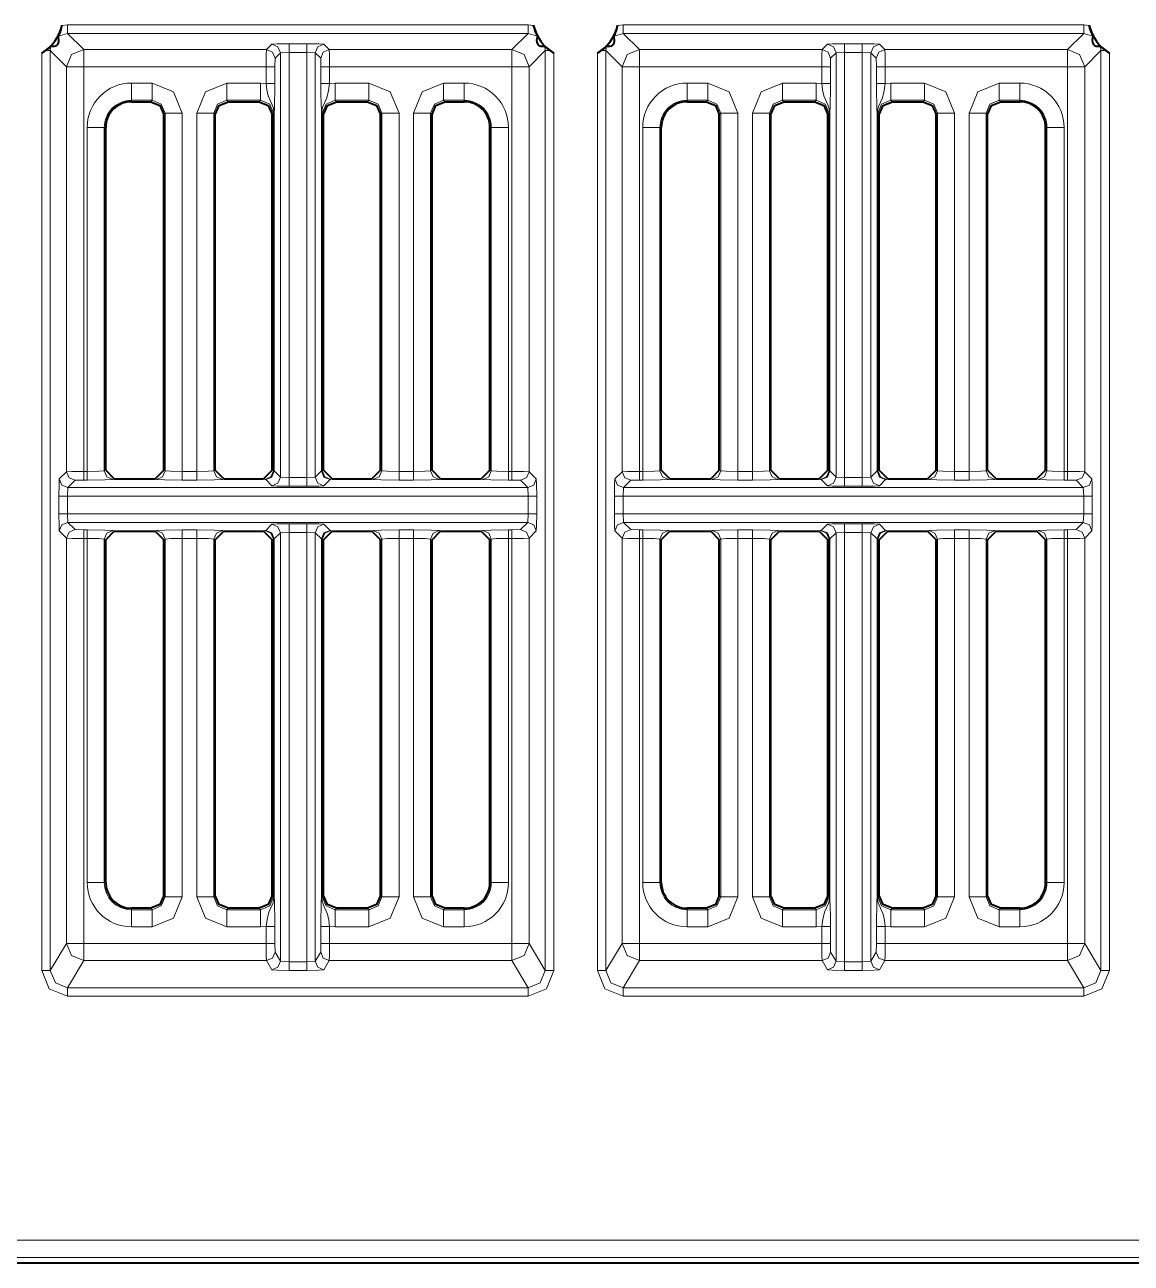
# Model space of a CAD drawing. Header units: millimetres. Extents: x 0 to 2941, y -405 to 1422.
# Drawn here: x 450.8 to 515.1, y 125.7 to 197.7 of the extents above; entities that cross this region are included whole.
import ezdxf

# ---------------------------------------------------------------- set-up
doc = ezdxf.new("R2010")
doc.units = ezdxf.units.MM
doc.layers.add('FINE', color=9, linetype='Continuous')
doc.layers.add('OUTLINE', color=7, linetype='Continuous')

msp = doc.modelspace()

# ---------------------------------------------------------------- linework, layer by layer
at = {"layer": 'FINE', "lineweight": 9}
for p, q in [((480.377, 197.642), (480.054, 197.678)), ((485.579, 197.678), (485.256, 197.642)), ((512.354, 197.678), (485.579, 197.678)), ((512.677, 197.642), (512.354, 197.678)), ((452.74, 197.02), (453.279, 197.178)), ((453.279, 197.178), (480.054, 197.178)), ((454.223, 196.234), (453.279, 197.178)), ((465.157, 196.549), (464.842, 196.234)), ((467.182, 196.575), (466.157, 196.575)), ((468.497, 196.234), (468.182, 196.549)), ((480.054, 197.178), (479.11, 196.234)), ((480.054, 197.178), (480.593, 197.02)), ((485.04, 197.02), (485.579, 197.178)), ((497.457, 196.549), (497.142, 196.234)), ((499.483, 196.575), (498.457, 196.575)), ((512.354, 197.178), (512.893, 197.02)), ((452.28, 196.178), (452.313, 196.433)), ((452.28, 196.178), (453.223, 195.234)), ((464.842, 196.234), (454.223, 196.234)), ((465.342, 195.734), (465.657, 196.049)), ((465.657, 196.049), (466.157, 196.075)), ((465.657, 196.049), (465.657, 171.385)), ((466.157, 196.075), (467.182, 196.075)), ((466.157, 171.36), (466.157, 196.075)), ((467.182, 196.075), (467.182, 171.36)), ((467.182, 196.075), (467.682, 196.049)), ((467.682, 196.049), (467.998, 195.734)), ((467.682, 171.385), (467.682, 196.049)), ((479.11, 196.234), (468.497, 196.234)), ((480.11, 195.234), (481.054, 196.178)), ((481.054, 196.178), (481.054, 142.712)), ((481.553, 142.712), (481.553, 196.033)), ((484.579, 196.178), (484.613, 196.433)), ((484.579, 196.178), (485.523, 195.234)), ((484.579, 142.712), (484.579, 196.178)), ((497.642, 195.734), (497.957, 196.049)), ((497.957, 196.049), (498.457, 196.075)), ((497.957, 196.049), (497.957, 171.385)), ((499.483, 196.075), (499.483, 171.36)), ((499.483, 196.075), (499.982, 196.049)), ((511.41, 196.234), (500.797, 196.234)), ((512.41, 195.234), (513.354, 196.178)), ((513.321, 196.433), (513.354, 196.178)), ((513.853, 142.712), (513.853, 196.033)), ((464.829, 195.234), (464.829, 194.258)), ((465.329, 195.234), (465.342, 195.734)), ((465.329, 194.258), (465.329, 195.234)), ((467.998, 195.734), (468.01, 195.234)), ((468.01, 195.234), (468.01, 194.258)), ((479.11, 195.234), (479.11, 171.714)), ((480.11, 171.701), (480.11, 195.234)), ((485.523, 195.234), (485.523, 171.701)), ((486.523, 171.714), (486.523, 195.234)), ((486.523, 195.234), (497.129, 195.234)), ((497.129, 195.234), (497.129, 194.258)), ((497.629, 195.234), (497.642, 195.734)), ((497.629, 194.258), (497.629, 195.234)), ((500.298, 195.734), (500.31, 195.234)), ((500.31, 195.234), (500.31, 194.258)), ((500.81, 194.258), (500.81, 195.234)), ((512.41, 171.701), (512.41, 195.234)), ((464.502, 194.289), (462.537, 194.289)), ((464.829, 194.258), (464.502, 194.289)), ((468.837, 194.289), (468.51, 194.258)), ((470.802, 194.289), (468.837, 194.289)), ((476.335, 194.289), (475.137, 194.289)), ((496.802, 194.289), (494.837, 194.289)), ((497.129, 194.258), (496.802, 194.289)), ((462.619, 193.208), (462.537, 193.29)), ((462.537, 193.29), (464.502, 193.29)), ((464.502, 193.29), (464.421, 193.208)), ((468.919, 193.208), (468.837, 193.29)), ((475.219, 193.208), (475.137, 193.29)), ((475.137, 193.29), (476.335, 193.29)), ((476.335, 193.29), (476.335, 193.208)), ((494.919, 193.208), (494.837, 193.29)), ((501.219, 193.208), (501.137, 193.29)), ((501.137, 193.29), (503.102, 193.29)), ((503.102, 193.29), (503.021, 193.208)), ((507.519, 193.208), (507.437, 193.29)), ((507.437, 193.29), (508.635, 193.29)), ((508.635, 193.29), (508.635, 193.208)), ((458.87, 192.46), (458.951, 192.541)), ((460.79, 192.541), (460.79, 171.714)), ((465.17, 192.46), (465.251, 192.541)), ((465.251, 192.541), (465.251, 171.751)), ((465.283, 192.541), (465.283, 171.743)), ((468.04, 192.541), (468.04, 171.743)), ((468.088, 192.541), (468.17, 192.46)), ((471.47, 192.46), (471.551, 192.541)), ((471.551, 192.541), (471.551, 171.751)), ((472.55, 171.714), (472.55, 192.541)), ((473.39, 192.541), (473.39, 171.714)), ((491.17, 192.46), (491.251, 192.541)), ((491.251, 192.541), (491.251, 171.751)), ((492.25, 171.714), (492.25, 192.541)), ((493.09, 192.541), (493.09, 171.714)), ((497.47, 192.46), (497.551, 192.541)), ((497.551, 192.541), (497.551, 171.751)), ((497.583, 192.541), (497.583, 171.743)), ((497.6, 171.743), (497.6, 192.541)), ((500.34, 192.541), (500.34, 171.743)), ((500.388, 192.541), (500.47, 192.46)), ((503.77, 192.46), (503.851, 192.541)), ((503.851, 192.541), (503.851, 171.751)), ((504.85, 171.714), (504.85, 192.541)), ((505.69, 192.541), (505.69, 171.714)), ((506.688, 192.541), (506.77, 192.46)), ((506.688, 171.751), (506.688, 192.541)), ((455.417, 191.708), (455.498, 191.708)), ((477.835, 191.708), (477.916, 191.708)), ((477.916, 191.708), (477.916, 171.751)), ((486.719, 191.708), (486.719, 171.714)), ((510.135, 191.708), (510.216, 191.708)), ((510.216, 191.708), (510.216, 171.751)), ((461.87, 171.791), (461.788, 171.751)), ((465.251, 171.751), (465.17, 171.791)), ((465.283, 171.743), (465.251, 171.751)), ((466.157, 171.36), (465.657, 171.385)), ((468.04, 171.743), (467.682, 171.385)), ((468.088, 171.751), (468.056, 171.743)), ((471.551, 171.751), (471.47, 171.791)), ((473.39, 171.714), (472.55, 171.714)), ((474.47, 171.791), (474.388, 171.751)), ((477.916, 171.751), (477.835, 171.791)), ((479.11, 171.714), (478.915, 171.714)), ((480.53, 171.281), (480.11, 171.701)), ((485.523, 171.701), (485.103, 171.281)), ((486.719, 171.714), (486.523, 171.714)), ((487.799, 171.791), (487.717, 171.751)), ((491.251, 171.751), (491.17, 171.791)), ((493.09, 171.714), (492.25, 171.714)), ((494.17, 171.791), (494.088, 171.751)), ((497.551, 171.751), (497.47, 171.791)), ((497.583, 171.743), (497.551, 171.751)), ((497.957, 171.385), (497.6, 171.743)), ((498.457, 171.36), (497.957, 171.385)), ((500.34, 171.743), (499.982, 171.385)), ((500.388, 171.751), (500.356, 171.743)), ((503.851, 171.751), (503.77, 171.791)), ((505.69, 171.714), (504.85, 171.714)), ((506.77, 171.791), (506.688, 171.751)), ((510.216, 171.751), (510.135, 171.791)), ((512.83, 171.281), (512.41, 171.701)), ((453.278, 170.281), (453.303, 170.781)), ((453.303, 170.781), (453.723, 171.201)), ((480.03, 170.781), (453.303, 170.781)), ((453.723, 171.201), (454.223, 171.214)), ((454.223, 171.214), (454.419, 171.214)), ((455.916, 171.251), (455.999, 171.292)), ((458.37, 171.292), (458.452, 171.251)), ((459.95, 171.214), (460.79, 171.214)), ((462.288, 171.251), (462.37, 171.292)), ((466.157, 170.86), (467.182, 170.86)), ((468.182, 170.886), (468.539, 171.243)), ((468.539, 171.243), (468.588, 171.251)), ((468.588, 171.251), (468.67, 171.292)), ((470.97, 171.292), (471.052, 171.251)), ((472.55, 171.214), (473.39, 171.214)), ((474.888, 171.251), (474.97, 171.292)), ((478.915, 171.214), (479.11, 171.214)), ((479.11, 171.214), (479.61, 171.201)), ((479.61, 171.201), (480.03, 170.781)), ((480.03, 170.781), (480.055, 170.281)), ((485.578, 170.281), (485.603, 170.781)), ((485.603, 170.781), (486.023, 171.201)), ((512.33, 170.781), (485.603, 170.781)), ((486.023, 171.201), (486.523, 171.214)), ((486.523, 171.214), (486.719, 171.214)), ((488.216, 171.251), (488.298, 171.292)), ((490.67, 171.292), (490.752, 171.251)), ((494.588, 171.251), (494.67, 171.292)), ((496.97, 171.292), (497.052, 171.251)), ((497.052, 171.251), (497.1, 171.243)), ((497.1, 171.243), (497.457, 170.886)), ((498.457, 170.86), (499.483, 170.86)), ((500.482, 170.886), (500.839, 171.243)), ((500.839, 171.243), (500.888, 171.251)), ((500.888, 171.251), (500.97, 171.292)), ((503.27, 171.292), (503.352, 171.251)), ((504.85, 171.214), (505.69, 171.214)), ((507.187, 171.251), (507.27, 171.292)), ((509.635, 171.292), (509.717, 171.251)), ((511.215, 171.214), (511.41, 171.214)), ((511.41, 171.214), (511.91, 171.201)), ((511.91, 171.201), (512.33, 170.781)), ((512.33, 170.781), (512.356, 170.281)), ((452.778, 170.281), (452.778, 169.255)), ((480.055, 170.281), (480.055, 169.255)), ((480.555, 169.255), (480.555, 170.281)), ((485.078, 170.281), (485.078, 169.255)), ((512.356, 170.281), (512.356, 169.255)), ((512.855, 169.255), (512.855, 170.281)), ((480.055, 169.255), (453.278, 169.255)), ((453.303, 168.755), (453.278, 169.255)), ((480.055, 169.255), (480.03, 168.755)), ((485.603, 168.755), (485.578, 169.255)), ((512.356, 169.255), (512.33, 168.755)), ((453.303, 168.755), (480.03, 168.755)), ((453.723, 168.335), (453.303, 168.755)), ((468.539, 168.293), (468.182, 168.651)), ((485.603, 168.755), (512.33, 168.755)), ((486.023, 168.335), (485.603, 168.755)), ((497.457, 168.651), (497.1, 168.293)), ((500.839, 168.293), (500.482, 168.651)), ((512.33, 168.755), (511.91, 168.335)), ((452.803, 168.256), (453.223, 167.835)), ((453.223, 167.835), (453.223, 144.285)), ((454.223, 144.285), (454.223, 167.823)), ((454.223, 167.823), (454.419, 167.823)), ((454.419, 167.823), (454.419, 147.828)), ((455.417, 147.828), (455.417, 167.785)), ((455.417, 167.785), (455.498, 167.745)), ((458.452, 168.285), (458.37, 168.244)), ((458.87, 167.745), (458.951, 167.785)), ((460.79, 168.323), (459.95, 168.323)), ((460.79, 167.823), (460.79, 146.995)), ((461.788, 146.995), (461.788, 167.785)), ((461.788, 167.785), (461.87, 167.745)), ((464.752, 168.285), (464.67, 168.244)), ((465.17, 167.745), (465.251, 167.785)), ((465.251, 167.785), (465.283, 167.794)), ((465.251, 167.785), (465.251, 146.995)), ((465.283, 167.794), (465.283, 146.995)), ((465.3, 146.995), (465.3, 167.794)), ((465.657, 168.151), (466.157, 168.176)), ((466.157, 143.217), (466.157, 168.176)), ((466.157, 168.176), (467.182, 168.176)), ((467.182, 168.176), (467.182, 143.217)), ((467.182, 168.176), (467.682, 168.151)), ((467.682, 168.151), (468.04, 167.794)), ((468.04, 167.794), (468.04, 146.995)), ((468.056, 146.995), (468.056, 167.794)), ((468.056, 167.794), (468.088, 167.785)), ((468.088, 146.995), (468.088, 167.785)), ((468.088, 167.785), (468.17, 167.745)), ((468.588, 168.285), (468.539, 168.293)), ((468.67, 168.244), (468.588, 168.285)), ((471.052, 168.285), (470.97, 168.244)), ((471.47, 167.745), (471.551, 167.785)), ((473.39, 168.323), (472.55, 168.323)), ((472.55, 146.995), (472.55, 167.823)), ((474.388, 146.995), (474.388, 167.785)), ((474.388, 167.785), (474.47, 167.745)), ((474.97, 168.244), (474.888, 168.285)), ((477.417, 168.285), (477.335, 168.244)), ((479.11, 168.323), (478.915, 168.323)), ((478.915, 147.828), (478.915, 167.823)), ((480.11, 167.835), (480.53, 168.256)), ((480.11, 144.285), (480.11, 167.835)), ((485.103, 168.256), (485.523, 167.835)), ((485.523, 167.835), (485.523, 144.285)), ((486.523, 168.323), (486.023, 168.335)), ((486.719, 168.323), (486.523, 168.323)), ((486.523, 144.285), (486.523, 167.823)), ((486.523, 167.823), (486.719, 167.823)), ((486.719, 167.823), (486.719, 147.828)), ((490.752, 168.285), (490.67, 168.244)), ((491.17, 167.745), (491.251, 167.785)), ((491.251, 167.785), (491.251, 146.995)), ((493.09, 168.323), (492.25, 168.323)), ((492.25, 167.823), (493.09, 167.823)), ((492.25, 146.995), (492.25, 167.823)), ((493.09, 167.823), (493.09, 146.995)), ((494.088, 146.995), (494.088, 167.785)), ((494.088, 167.785), (494.17, 167.745)), ((494.67, 168.244), (494.588, 168.285)), ((497.052, 168.285), (496.97, 168.244)), ((497.1, 168.293), (497.052, 168.285)), ((497.47, 167.745), (497.551, 167.785)), ((497.551, 167.785), (497.583, 167.794)), ((497.551, 167.785), (497.551, 146.995)), ((497.583, 167.794), (497.583, 146.995)), ((497.6, 167.794), (497.957, 168.151)), ((497.6, 146.995), (497.6, 167.794)), ((497.957, 168.151), (498.457, 168.176)), ((497.957, 168.151), (497.957, 143.259)), ((498.457, 143.217), (498.457, 168.176)), ((498.457, 168.176), (499.483, 168.176)), ((499.483, 168.176), (499.483, 143.217)), ((499.483, 168.176), (499.982, 168.151)), ((499.982, 143.259), (499.982, 168.151)), ((499.982, 168.151), (500.34, 167.794)), ((500.34, 167.794), (500.34, 146.995)), ((500.356, 146.995), (500.356, 167.794)), ((500.356, 167.794), (500.388, 167.785)), ((500.388, 167.785), (500.47, 167.745)), ((500.388, 146.995), (500.388, 167.785)), ((500.888, 168.285), (500.839, 168.293)), ((500.97, 168.244), (500.888, 168.285)), ((503.352, 168.285), (503.27, 168.244)), ((504.85, 146.995), (504.85, 167.823)), ((504.85, 167.823), (505.69, 167.823)), ((505.69, 167.823), (505.69, 146.995)), ((507.27, 168.244), (507.187, 168.285)), ((509.717, 168.285), (509.635, 168.244)), ((510.135, 167.745), (510.216, 167.785)), ((510.216, 167.785), (510.216, 147.828)), ((511.41, 168.323), (511.215, 168.323)), ((511.215, 147.828), (511.215, 167.823)), ((511.91, 168.335), (511.41, 168.323)), ((512.41, 167.835), (512.83, 168.256)), ((455.498, 147.828), (455.417, 147.828)), ((477.916, 147.828), (477.835, 147.828)), ((510.216, 147.828), (510.135, 147.828)), ((461.87, 147.077), (461.788, 146.995)), ((465.251, 146.995), (465.17, 147.077)), ((468.17, 147.077), (468.088, 146.995)), ((474.47, 147.077), (474.388, 146.995)), ((491.251, 146.995), (491.17, 147.077)), ((494.17, 147.077), (494.088, 146.995)), ((497.551, 146.995), (497.47, 147.077)), ((500.47, 147.077), (500.388, 146.995)), ((503.851, 146.995), (503.77, 147.077)), ((456.998, 146.246), (456.998, 146.328)), ((464.421, 146.328), (464.502, 146.246)), ((468.837, 146.246), (468.919, 146.328)), ((470.802, 146.246), (468.837, 146.246)), ((470.721, 146.328), (470.802, 146.246)), ((476.335, 146.328), (476.335, 146.246)), ((494.837, 146.246), (494.919, 146.328)), ((496.802, 146.246), (494.837, 146.246)), ((496.721, 146.328), (496.802, 146.246)), ((501.137, 146.246), (501.219, 146.328)), ((503.102, 146.246), (501.137, 146.246)), ((503.021, 146.328), (503.102, 146.246)), ((507.437, 146.246), (507.519, 146.328)), ((508.635, 146.246), (507.437, 146.246)), ((508.635, 146.328), (508.635, 146.246)), ((456.998, 145.248), (458.202, 145.248)), ((462.537, 145.248), (464.502, 145.248)), ((464.502, 145.248), (464.829, 145.278)), ((465.329, 144.285), (465.329, 145.278)), ((468.837, 145.248), (470.802, 145.248)), ((489.299, 145.248), (490.502, 145.248)), ((494.837, 145.248), (496.802, 145.248)), ((496.802, 145.248), (497.129, 145.278)), ((497.129, 145.278), (497.129, 144.285)), ((497.629, 144.285), (497.629, 145.278)), ((500.31, 145.278), (500.31, 144.285)), ((500.81, 144.285), (500.81, 145.278)), ((500.81, 145.278), (501.137, 145.248)), ((507.437, 145.248), (508.635, 145.248)), ((465.341, 143.786), (465.329, 144.285)), ((479.11, 144.285), (468.51, 144.285)), ((481.054, 142.712), (480.11, 144.285)), ((485.523, 144.285), (484.579, 142.712)), ((497.129, 144.285), (486.523, 144.285)), ((497.641, 143.786), (497.629, 144.285)), ((500.31, 144.285), (500.298, 143.786)), ((511.41, 144.285), (500.81, 144.285)), ((453.279, 141.711), (454.223, 143.286)), ((454.223, 143.286), (464.842, 143.286)), ((464.842, 143.286), (465.157, 142.76)), ((465.657, 143.259), (465.341, 143.786)), ((466.157, 143.217), (465.657, 143.259)), ((467.682, 143.259), (467.182, 143.217)), ((497.141, 143.286), (497.457, 142.76)), ((497.957, 143.259), (497.641, 143.786)), ((498.457, 143.217), (497.957, 143.259)), ((499.982, 143.259), (499.483, 143.217)), ((500.298, 143.786), (499.982, 143.259)), ((500.482, 142.76), (500.798, 143.286)), ((467.182, 143.217), (466.157, 143.217)), ((466.157, 142.717), (467.182, 142.717)), ((499.483, 143.217), (498.457, 143.217)), ((498.457, 142.717), (499.483, 142.717)), ((681.54, 127.031), (131.567, 127.031))]:
    msp.add_line(p, q, dxfattribs=at)
for points in [[(480.054, 197.678), (453.279, 197.678), (452.956, 197.642)], [(453.279, 197.178), (453.279, 197.329), (453.279, 197.678)], [(480.054, 197.178), (480.054, 197.329), (480.054, 197.678)], [(485.579, 197.178), (485.579, 197.329), (485.579, 197.678)], [(512.354, 197.178), (512.354, 197.329), (512.354, 197.678)], [(466.157, 196.575), (465.459, 196.567), (465.157, 196.549)], [(465.657, 196.049), (465.51, 196.403), (465.157, 196.549)], [(466.157, 196.075), (466.157, 196.424), (466.157, 196.575)], [(467.182, 196.075), (467.182, 196.424), (467.182, 196.575)], [(468.182, 196.549), (467.88, 196.567), (467.182, 196.575)], [(467.682, 196.049), (467.829, 196.403), (468.182, 196.549)], [(485.579, 197.178), (512.354, 197.178), (511.41, 196.234)], [(497.142, 196.234), (486.523, 196.234), (485.579, 197.178)], [(498.457, 196.575), (497.759, 196.567), (497.457, 196.549)], [(497.957, 196.049), (497.81, 196.403), (497.457, 196.549)], [(498.457, 196.075), (498.457, 196.424), (498.457, 196.575)], [(499.483, 196.075), (499.483, 196.424), (499.483, 196.575)], [(500.797, 196.234), (500.482, 196.549), (500.18, 196.567), (499.483, 196.575)], [(499.982, 196.049), (500.129, 196.403), (500.482, 196.549)], [(451.78, 196.033), (451.78, 142.712), (452.219, 141.651), (453.279, 141.212)], [(452.002, 196.178), (452.201, 196.178), (452.28, 196.178)], [(453.223, 144.285), (452.28, 142.712), (452.28, 196.178)], [(454.223, 196.234), (453.516, 195.941), (453.223, 195.234)], [(454.223, 195.234), (454.223, 195.932), (454.223, 196.234)], [(464.842, 196.234), (464.833, 195.932), (464.829, 195.234)], [(465.342, 195.734), (465.195, 196.087), (464.842, 196.234)], [(467.998, 195.734), (468.144, 196.087), (468.497, 196.234)], [(468.51, 195.234), (468.507, 195.932), (468.497, 196.234)], [(480.11, 195.234), (479.817, 195.941), (479.11, 196.234)], [(479.11, 195.234), (479.11, 195.932), (479.11, 196.234)], [(481.021, 196.433), (481.054, 196.178), (481.132, 196.178), (481.331, 196.178)], [(484.08, 196.033), (484.08, 142.712), (484.519, 141.651), (485.579, 141.212)], [(484.579, 196.178), (484.501, 196.178), (484.302, 196.178)], [(486.523, 196.234), (485.816, 195.941), (485.523, 195.234)], [(486.523, 195.234), (486.523, 195.932), (486.523, 196.234)], [(497.142, 196.234), (497.133, 195.932), (497.129, 195.234)], [(497.642, 195.734), (497.495, 196.087), (497.142, 196.234)], [(498.457, 171.36), (498.457, 196.075), (499.483, 196.075)], [(499.982, 171.385), (499.982, 196.049), (500.298, 195.734)], [(500.298, 195.734), (500.444, 196.087), (500.797, 196.234)], [(500.81, 195.234), (500.806, 195.932), (500.797, 196.234)], [(512.41, 195.234), (512.117, 195.941), (511.41, 196.234)], [(511.41, 195.234), (511.41, 195.932), (511.41, 196.234)], [(513.354, 196.178), (513.354, 142.712), (512.41, 144.285), (512.41, 167.835)], [(513.631, 196.178), (513.432, 196.178), (513.354, 196.178)], [(453.223, 195.234), (453.223, 171.701), (452.803, 171.281)], [(453.223, 195.234), (453.525, 195.234), (454.223, 195.234)], [(454.223, 171.714), (454.223, 195.234), (464.829, 195.234)], [(465.329, 195.234), (465.178, 195.234), (464.829, 195.234)], [(468.01, 195.234), (468.161, 195.234), (468.51, 195.234)], [(468.51, 194.258), (468.51, 195.234), (479.11, 195.234)], [(479.11, 195.234), (479.808, 195.234), (480.11, 195.234)], [(486.523, 195.234), (485.825, 195.234), (485.523, 195.234)], [(497.629, 195.234), (497.478, 195.234), (497.129, 195.234)], [(500.31, 195.234), (500.461, 195.234), (500.81, 195.234)], [(500.81, 195.234), (511.41, 195.234), (511.41, 171.714)], [(512.41, 195.234), (512.108, 195.234), (511.41, 195.234)], [(456.998, 193.29), (456.998, 193.6), (456.998, 194.289)], [(458.202, 193.29), (458.202, 193.6), (458.202, 194.289)], [(459.95, 192.541), (459.438, 193.777), (458.202, 194.289)], [(462.537, 194.289), (461.301, 193.777), (460.79, 192.541)], [(462.537, 194.289), (462.537, 193.6), (462.537, 193.29)], [(464.502, 194.289), (464.502, 193.6), (464.502, 193.29)], [(465.329, 194.258), (465.178, 194.258), (464.829, 194.258)], [(464.829, 194.258), (464.872, 193.894), (464.95, 193.551), (465.175, 193.033), (465.226, 192.896), (465.255, 192.789), (465.278, 192.644), (465.283, 192.574), (465.283, 192.541)], [(465.3, 192.541), (465.3, 192.554), (465.3, 192.581), (465.301, 192.64), (465.303, 192.689), (465.305, 192.763), (465.32, 193.257), (465.326, 193.728), (465.329, 194.258)], [(468.01, 194.258), (468.161, 194.258), (468.51, 194.258)], [(468.01, 194.258), (468.013, 193.666), (468.023, 193.118), (468.036, 192.71), (468.039, 192.602), (468.039, 192.568), (468.04, 192.541)], [(468.056, 171.743), (468.056, 192.541), (468.058, 192.611), (468.067, 192.698), (468.127, 192.937), (468.349, 193.437), (468.46, 193.851), (468.51, 194.258)], [(468.837, 194.289), (468.837, 193.6), (468.837, 193.29)], [(470.802, 194.289), (470.802, 193.6), (470.802, 193.29)], [(472.55, 192.541), (472.038, 193.777), (470.802, 194.289)], [(475.137, 194.289), (473.901, 193.777), (473.39, 192.541)], [(475.137, 193.29), (475.137, 193.6), (475.137, 194.289)], [(476.335, 194.289), (476.335, 193.6), (476.335, 193.29)], [(489.299, 193.29), (489.299, 193.6), (489.299, 194.289)], [(490.502, 193.29), (490.502, 193.6), (490.502, 194.289)], [(492.25, 192.541), (491.738, 193.777), (490.502, 194.289)], [(494.837, 194.289), (493.601, 193.777), (493.09, 192.541)], [(494.837, 194.289), (494.837, 193.6), (494.837, 193.29)], [(496.802, 194.289), (496.802, 193.6), (496.802, 193.29)], [(497.629, 194.258), (497.478, 194.258), (497.129, 194.258)], [(497.129, 194.258), (497.172, 193.894), (497.25, 193.551), (497.475, 193.033), (497.526, 192.896), (497.555, 192.789), (497.578, 192.644), (497.583, 192.574), (497.583, 192.541)], [(497.6, 192.541), (497.6, 192.554), (497.6, 192.581), (497.601, 192.64), (497.603, 192.689), (497.605, 192.763), (497.62, 193.257), (497.627, 193.728), (497.629, 194.258)], [(500.31, 194.258), (500.461, 194.258), (500.81, 194.258)], [(500.31, 194.258), (500.313, 193.666), (500.323, 193.118), (500.336, 192.71), (500.339, 192.602), (500.339, 192.568), (500.34, 192.541)], [(500.356, 171.743), (500.356, 192.541), (500.358, 192.611), (500.367, 192.698), (500.427, 192.937), (500.649, 193.437), (500.76, 193.851), (500.81, 194.258)], [(503.102, 194.289), (501.137, 194.289), (500.81, 194.258)], [(501.137, 194.289), (501.137, 193.6), (501.137, 193.29)], [(503.102, 194.289), (503.102, 193.6), (503.102, 193.29)], [(504.85, 192.541), (504.338, 193.777), (503.102, 194.289)], [(508.635, 194.289), (507.437, 194.289), (506.201, 193.777), (505.69, 192.541)], [(507.437, 194.289), (507.437, 193.6), (507.437, 193.29)], [(508.635, 193.29), (508.635, 193.6), (508.635, 194.289)], [(456.998, 193.208), (456.998, 193.29), (458.202, 193.29), (458.121, 193.208)], [(458.202, 193.29), (458.733, 193.072), (458.951, 192.541)], [(461.788, 192.541), (462.006, 193.072), (462.537, 193.29)], [(464.502, 193.29), (465.033, 193.072), (465.251, 192.541)], [(468.088, 192.541), (468.306, 193.072), (468.837, 193.29)], [(468.837, 193.29), (470.802, 193.29), (470.721, 193.208)], [(470.802, 193.29), (471.333, 193.072), (471.551, 192.541)], [(474.388, 192.541), (474.606, 193.072), (475.137, 193.29)], [(489.299, 193.208), (489.299, 193.29), (490.502, 193.29), (490.421, 193.208)], [(490.502, 193.29), (491.033, 193.072), (491.251, 192.541)], [(494.088, 192.541), (494.306, 193.072), (494.837, 193.29)], [(494.837, 193.29), (496.802, 193.29), (496.721, 193.208)], [(496.802, 193.29), (497.333, 193.072), (497.551, 192.541)], [(500.356, 192.541), (500.377, 192.541), (500.388, 192.541), (500.606, 193.072), (501.137, 193.29)], [(503.102, 193.29), (503.633, 193.072), (503.851, 192.541)], [(506.688, 192.541), (506.906, 193.072), (507.437, 193.29)], [(458.951, 192.541), (458.951, 171.751), (458.87, 171.791)], [(458.951, 192.541), (459.261, 192.541), (459.95, 192.541)], [(460.79, 171.714), (459.95, 171.714), (459.95, 192.541)], [(460.79, 192.541), (461.478, 192.541), (461.788, 192.541)], [(461.788, 171.751), (461.788, 192.541), (461.87, 192.46)], [(465.251, 192.541), (465.262, 192.541), (465.283, 192.541)], [(465.3, 192.541), (465.295, 192.541), (465.283, 192.541)], [(465.657, 171.385), (465.3, 171.743), (465.3, 192.541)], [(468.04, 192.541), (468.045, 192.541), (468.056, 192.541)], [(468.056, 192.541), (468.078, 192.541), (468.088, 192.541)], [(468.17, 171.791), (468.088, 171.751), (468.088, 192.541)], [(471.551, 192.541), (471.861, 192.541), (472.55, 192.541)], [(474.388, 192.541), (474.078, 192.541), (473.39, 192.541)], [(474.388, 171.751), (474.388, 192.541), (474.47, 192.46)], [(491.251, 192.541), (491.561, 192.541), (492.25, 192.541)], [(493.09, 192.541), (493.778, 192.541), (494.088, 192.541)], [(494.088, 171.751), (494.088, 192.541), (494.17, 192.46)], [(497.551, 192.541), (497.562, 192.541), (497.583, 192.541)], [(497.6, 192.541), (497.595, 192.541), (497.583, 192.541)], [(500.34, 192.541), (500.344, 192.541), (500.356, 192.541)], [(500.47, 171.791), (500.388, 171.751), (500.388, 192.541)], [(503.851, 192.541), (504.161, 192.541), (504.85, 192.541)], [(505.69, 192.541), (506.378, 192.541), (506.688, 192.541)], [(454.419, 191.708), (454.419, 171.714), (454.223, 171.714)], [(455.417, 191.708), (455.107, 191.708), (454.419, 191.708)], [(455.498, 171.791), (455.417, 171.751), (455.417, 191.708)], [(478.915, 191.708), (478.226, 191.708), (477.916, 191.708)], [(487.717, 191.708), (487.407, 191.708), (486.719, 191.708)], [(487.717, 171.751), (487.717, 191.708), (487.799, 191.708)], [(510.216, 191.708), (510.526, 191.708), (511.215, 191.708)], [(454.223, 171.714), (453.525, 171.71), (453.223, 171.701)], [(453.723, 171.201), (453.37, 171.347), (453.223, 171.701)], [(454.223, 171.214), (454.223, 171.364), (454.223, 171.714)], [(455.417, 171.751), (455.107, 171.724), (454.419, 171.714)], [(454.419, 171.714), (454.419, 171.364), (454.419, 171.214)], [(455.417, 171.751), (455.564, 171.397), (455.916, 171.251)], [(458.452, 171.251), (458.804, 171.397), (458.951, 171.751)], [(459.95, 171.714), (459.261, 171.724), (458.951, 171.751)], [(459.95, 171.214), (459.95, 171.364), (459.95, 171.714)], [(461.788, 171.751), (461.478, 171.724), (460.79, 171.714)], [(460.79, 171.214), (460.79, 171.364), (460.79, 171.714)], [(461.788, 171.751), (461.935, 171.397), (462.288, 171.251)], [(465.251, 171.751), (465.104, 171.397), (464.752, 171.251)], [(465.3, 171.743), (465.153, 171.389), (464.8, 171.243)], [(465.283, 171.743), (465.14, 171.39), (464.8, 171.243)], [(465.657, 171.385), (465.51, 171.032), (465.157, 170.886)], [(465.3, 171.743), (465.295, 171.743), (465.283, 171.743)], [(467.682, 171.385), (467.182, 171.36), (466.157, 171.36)], [(466.157, 171.36), (466.157, 171.011), (466.157, 170.86)], [(467.182, 171.36), (467.182, 171.011), (467.182, 170.86)], [(467.682, 171.385), (467.829, 171.032), (468.182, 170.886)], [(468.04, 171.743), (468.186, 171.389), (468.539, 171.243)], [(468.056, 171.743), (468.045, 171.743), (468.04, 171.743)], [(468.056, 171.743), (468.199, 171.39), (468.539, 171.243)], [(468.088, 171.751), (468.235, 171.397), (468.588, 171.251)], [(471.052, 171.251), (471.405, 171.397), (471.551, 171.751)], [(472.55, 171.714), (471.861, 171.724), (471.551, 171.751)], [(472.55, 171.214), (472.55, 171.364), (472.55, 171.714)], [(474.388, 171.751), (474.078, 171.724), (473.39, 171.714)], [(473.39, 171.714), (473.39, 171.364), (473.39, 171.214)], [(474.388, 171.751), (474.535, 171.397), (474.888, 171.251)], [(477.417, 171.251), (477.769, 171.397), (477.916, 171.751)], [(478.915, 171.714), (478.226, 171.724), (477.916, 171.751)], [(478.915, 171.214), (478.915, 171.364), (478.915, 171.714)], [(479.11, 171.214), (479.11, 171.364), (479.11, 171.714)], [(480.11, 171.701), (479.808, 171.71), (479.11, 171.714)], [(479.61, 171.201), (479.963, 171.347), (480.11, 171.701)], [(486.523, 171.714), (485.825, 171.71), (485.523, 171.701)], [(486.023, 171.201), (485.67, 171.347), (485.523, 171.701)], [(486.523, 171.214), (486.523, 171.364), (486.523, 171.714)], [(487.717, 171.751), (487.407, 171.724), (486.719, 171.714)], [(486.719, 171.714), (486.719, 171.364), (486.719, 171.214)], [(487.717, 171.751), (487.864, 171.397), (488.216, 171.251)], [(491.251, 171.751), (491.104, 171.397), (490.752, 171.251)], [(492.25, 171.714), (491.561, 171.724), (491.251, 171.751)], [(492.25, 171.714), (492.25, 171.364), (492.25, 171.214)], [(494.088, 171.751), (493.778, 171.724), (493.09, 171.714)], [(493.09, 171.714), (493.09, 171.364), (493.09, 171.214)], [(494.088, 171.751), (494.235, 171.397), (494.588, 171.251)], [(497.551, 171.751), (497.405, 171.397), (497.052, 171.251)], [(497.6, 171.743), (497.453, 171.389), (497.1, 171.243)], [(497.583, 171.743), (497.44, 171.39), (497.1, 171.243)], [(497.957, 171.385), (497.81, 171.032), (497.457, 170.886)], [(497.6, 171.743), (497.595, 171.743), (497.583, 171.743)], [(499.982, 171.385), (499.483, 171.36), (498.457, 171.36)], [(498.457, 171.36), (498.457, 171.011), (498.457, 170.86)], [(499.483, 171.36), (499.483, 171.011), (499.483, 170.86)], [(499.982, 171.385), (500.129, 171.032), (500.482, 170.886)], [(500.34, 171.743), (500.486, 171.389), (500.839, 171.243)], [(500.356, 171.743), (500.344, 171.743), (500.34, 171.743)], [(500.356, 171.743), (500.499, 171.39), (500.839, 171.243)], [(500.388, 171.751), (500.535, 171.397), (500.888, 171.251)], [(503.352, 171.251), (503.704, 171.397), (503.851, 171.751)], [(504.85, 171.714), (504.161, 171.724), (503.851, 171.751)], [(504.85, 171.214), (504.85, 171.364), (504.85, 171.714)], [(506.688, 171.751), (506.378, 171.724), (505.69, 171.714)], [(505.69, 171.214), (505.69, 171.364), (505.69, 171.714)], [(507.187, 171.251), (506.835, 171.397), (506.688, 171.751)], [(509.717, 171.251), (510.07, 171.397), (510.216, 171.751)], [(511.215, 171.714), (510.526, 171.724), (510.216, 171.751)], [(511.215, 171.214), (511.215, 171.364), (511.215, 171.714)], [(511.41, 171.214), (511.41, 171.364), (511.41, 171.714)], [(512.41, 171.701), (512.108, 171.71), (511.41, 171.714)], [(511.91, 171.201), (512.263, 171.347), (512.41, 171.701)], [(452.803, 171.281), (452.785, 170.979), (452.778, 170.281)], [(453.303, 170.781), (452.95, 170.927), (452.803, 171.281)], [(454.419, 171.214), (455.451, 171.224), (455.916, 171.251)], [(458.452, 171.251), (458.917, 171.224), (459.95, 171.214)], [(460.79, 171.214), (461.822, 171.224), (462.288, 171.251)], [(464.67, 171.292), (464.752, 171.251), (464.8, 171.243)], [(464.8, 171.243), (465.157, 170.886), (465.459, 170.867), (466.157, 170.86)], [(467.182, 170.86), (467.88, 170.867), (468.182, 170.886)], [(471.052, 171.251), (471.517, 171.224), (472.55, 171.214)], [(473.39, 171.214), (474.422, 171.224), (474.888, 171.251)], [(477.335, 171.292), (477.417, 171.251), (477.882, 171.224), (478.915, 171.214)], [(480.03, 170.781), (480.383, 170.927), (480.53, 171.281)], [(480.555, 170.281), (480.548, 170.979), (480.53, 171.281)], [(485.103, 171.281), (485.085, 170.979), (485.078, 170.281)], [(485.603, 170.781), (485.25, 170.927), (485.103, 171.281)], [(486.719, 171.214), (487.751, 171.224), (488.216, 171.251)], [(490.752, 171.251), (491.217, 171.224), (492.25, 171.214), (493.09, 171.214), (494.122, 171.224), (494.588, 171.251)], [(497.457, 170.886), (497.759, 170.867), (498.457, 170.86)], [(499.483, 170.86), (500.18, 170.867), (500.482, 170.886)], [(503.352, 171.251), (503.817, 171.224), (504.85, 171.214)], [(505.69, 171.214), (506.722, 171.224), (507.187, 171.251)], [(509.717, 171.251), (510.182, 171.224), (511.215, 171.214)], [(512.33, 170.781), (512.683, 170.927), (512.83, 171.281)], [(512.855, 170.281), (512.848, 170.979), (512.83, 171.281)], [(453.278, 170.281), (452.929, 170.281), (452.778, 170.281)], [(453.278, 169.255), (453.278, 170.281), (480.055, 170.281)], [(480.055, 170.281), (480.404, 170.281), (480.555, 170.281)], [(485.578, 170.281), (485.229, 170.281), (485.078, 170.281)], [(512.356, 169.255), (485.578, 169.255), (485.578, 170.281), (512.356, 170.281)], [(512.356, 170.281), (512.704, 170.281), (512.855, 170.281)], [(453.278, 169.255), (452.929, 169.255), (452.778, 169.255)], [(452.778, 169.255), (452.785, 168.557), (452.803, 168.256)], [(480.055, 169.255), (480.404, 169.255), (480.555, 169.255)], [(480.53, 168.256), (480.548, 168.557), (480.555, 169.255)], [(485.578, 169.255), (485.229, 169.255), (485.078, 169.255)], [(485.078, 169.255), (485.085, 168.557), (485.103, 168.256)], [(512.356, 169.255), (512.704, 169.255), (512.855, 169.255)], [(512.83, 168.256), (512.848, 168.557), (512.855, 169.255)], [(453.303, 168.755), (452.95, 168.609), (452.803, 168.256)], [(465.157, 168.651), (464.8, 168.293), (464.752, 168.285)], [(467.182, 168.676), (466.157, 168.676), (465.459, 168.669), (465.157, 168.651)], [(465.157, 168.651), (465.51, 168.504), (465.657, 168.151)], [(466.157, 168.676), (466.157, 168.525), (466.157, 168.176)], [(467.182, 168.676), (467.182, 168.525), (467.182, 168.176)], [(468.182, 168.651), (467.88, 168.669), (467.182, 168.676)], [(468.182, 168.651), (467.829, 168.504), (467.682, 168.151)], [(480.03, 168.755), (479.61, 168.335), (479.11, 168.323)], [(480.03, 168.755), (480.383, 168.609), (480.53, 168.256)], [(485.603, 168.755), (485.25, 168.609), (485.103, 168.256)], [(499.483, 168.676), (498.457, 168.676), (497.759, 168.669), (497.457, 168.651)], [(497.457, 168.651), (497.81, 168.504), (497.957, 168.151)], [(498.457, 168.676), (498.457, 168.525), (498.457, 168.176)], [(499.483, 168.676), (499.483, 168.525), (499.483, 168.176)], [(500.482, 168.651), (500.18, 168.669), (499.483, 168.676)], [(500.482, 168.651), (500.129, 168.504), (499.982, 168.151)], [(512.33, 168.755), (512.683, 168.609), (512.83, 168.256)], [(453.723, 168.335), (453.37, 168.189), (453.223, 167.835)], [(453.223, 167.835), (453.525, 167.826), (454.223, 167.823)], [(454.419, 168.323), (454.223, 168.323), (453.723, 168.335)], [(454.223, 168.323), (454.223, 168.172), (454.223, 167.823)], [(454.419, 168.323), (454.419, 168.172), (454.419, 167.823)], [(455.999, 168.244), (455.916, 168.285), (455.451, 168.312), (454.419, 168.323)], [(454.419, 167.823), (455.107, 167.812), (455.417, 167.785)], [(455.916, 168.285), (455.564, 168.139), (455.417, 167.785)], [(459.95, 168.323), (458.917, 168.312), (458.452, 168.285)], [(458.951, 167.785), (458.804, 168.139), (458.452, 168.285)], [(458.951, 167.785), (458.951, 146.995), (458.87, 147.077)], [(458.951, 167.785), (459.261, 167.812), (459.95, 167.823)], [(459.95, 168.323), (459.95, 168.172), (459.95, 167.823)], [(459.95, 146.995), (459.95, 167.823), (460.79, 167.823)], [(460.79, 168.323), (460.79, 168.172), (460.79, 167.823)], [(462.37, 168.244), (462.288, 168.285), (461.822, 168.312), (460.79, 168.323)], [(460.79, 167.823), (461.478, 167.812), (461.788, 167.785)], [(462.288, 168.285), (461.935, 168.139), (461.788, 167.785)], [(464.752, 168.285), (465.104, 168.139), (465.251, 167.785)], [(464.8, 168.293), (465.153, 168.147), (465.3, 167.794)], [(464.8, 168.293), (465.14, 168.146), (465.283, 167.794)], [(465.283, 167.794), (465.295, 167.794), (465.3, 167.794)], [(465.3, 167.794), (465.657, 168.151), (465.657, 143.259)], [(467.998, 143.786), (467.682, 143.259), (467.682, 168.151)], [(468.539, 168.293), (468.186, 168.147), (468.04, 167.794)], [(468.04, 167.794), (468.045, 167.794), (468.056, 167.794)], [(468.539, 168.293), (468.199, 168.146), (468.056, 167.794)], [(468.588, 168.285), (468.235, 168.139), (468.088, 167.785)], [(472.55, 168.323), (471.517, 168.312), (471.052, 168.285)], [(471.551, 167.785), (471.405, 168.139), (471.052, 168.285)], [(471.551, 167.785), (471.551, 146.995), (471.47, 147.077)], [(471.551, 167.785), (471.861, 167.812), (472.55, 167.823)], [(472.55, 167.823), (472.55, 168.172), (472.55, 168.323)], [(472.55, 167.823), (473.39, 167.823), (473.39, 146.995), (473.901, 145.759), (475.137, 145.248)], [(473.39, 168.323), (473.39, 168.172), (473.39, 167.823)], [(474.888, 168.285), (474.422, 168.312), (473.39, 168.323)], [(473.39, 167.823), (474.078, 167.812), (474.388, 167.785)], [(474.888, 168.285), (474.535, 168.139), (474.388, 167.785)], [(478.915, 168.323), (477.882, 168.312), (477.417, 168.285)], [(477.916, 167.785), (477.769, 168.139), (477.417, 168.285)], [(477.835, 167.745), (477.916, 167.785), (477.916, 147.828)], [(477.916, 167.785), (478.226, 167.812), (478.915, 167.823)], [(478.915, 167.823), (478.915, 168.172), (478.915, 168.323)], [(478.915, 167.823), (479.11, 167.823), (479.11, 144.285)], [(479.11, 168.323), (479.11, 168.172), (479.11, 167.823)], [(479.11, 167.823), (479.808, 167.826), (480.11, 167.835)], [(479.61, 168.335), (479.963, 168.189), (480.11, 167.835)], [(486.023, 168.335), (485.67, 168.189), (485.523, 167.835)], [(485.523, 167.835), (485.825, 167.826), (486.523, 167.823)], [(486.523, 168.323), (486.523, 168.172), (486.523, 167.823)], [(486.719, 168.323), (486.719, 168.172), (486.719, 167.823)], [(488.298, 168.244), (488.216, 168.285), (487.751, 168.312), (486.719, 168.323)], [(486.719, 167.823), (487.407, 167.812), (487.717, 167.785)], [(488.216, 168.285), (487.864, 168.139), (487.717, 167.785)], [(487.799, 147.828), (487.717, 147.828), (487.717, 167.785), (487.799, 167.745)], [(492.25, 168.323), (491.217, 168.312), (490.752, 168.285)], [(491.251, 167.785), (491.104, 168.139), (490.752, 168.285)], [(491.251, 167.785), (491.561, 167.812), (492.25, 167.823)], [(492.25, 167.823), (492.25, 168.172), (492.25, 168.323)], [(493.09, 167.823), (493.09, 168.172), (493.09, 168.323)], [(494.588, 168.285), (494.122, 168.312), (493.09, 168.323)], [(493.09, 167.823), (493.778, 167.812), (494.088, 167.785)], [(494.588, 168.285), (494.235, 168.139), (494.088, 167.785)], [(497.052, 168.285), (497.405, 168.139), (497.551, 167.785)], [(497.1, 168.293), (497.453, 168.147), (497.6, 167.794)], [(497.1, 168.293), (497.44, 168.146), (497.583, 167.794)], [(497.583, 167.794), (497.595, 167.794), (497.6, 167.794)], [(500.839, 168.293), (500.486, 168.147), (500.34, 167.794)], [(500.34, 167.794), (500.344, 167.794), (500.356, 167.794)], [(500.839, 168.293), (500.499, 168.146), (500.356, 167.794)], [(500.888, 168.285), (500.535, 168.139), (500.388, 167.785)], [(505.69, 168.323), (504.85, 168.323), (503.817, 168.312), (503.352, 168.285)], [(503.851, 167.785), (503.704, 168.139), (503.352, 168.285)], [(503.77, 167.745), (503.851, 167.785), (503.851, 146.995)], [(503.851, 167.785), (504.161, 167.812), (504.85, 167.823)], [(504.85, 167.823), (504.85, 168.172), (504.85, 168.323)], [(505.69, 167.823), (505.69, 168.172), (505.69, 168.323)], [(507.187, 168.285), (506.722, 168.312), (505.69, 168.323)], [(505.69, 167.823), (506.378, 167.812), (506.688, 167.785)], [(506.688, 167.785), (506.835, 168.139), (507.187, 168.285)], [(506.77, 147.077), (506.688, 146.995), (506.688, 167.785), (506.77, 167.745)], [(511.215, 168.323), (510.182, 168.312), (509.717, 168.285)], [(510.216, 167.785), (510.07, 168.139), (509.717, 168.285)], [(510.216, 167.785), (510.526, 167.812), (511.215, 167.823)], [(511.215, 167.823), (511.215, 168.172), (511.215, 168.323)], [(511.215, 167.823), (511.41, 167.823), (511.41, 144.285)], [(511.41, 168.323), (511.41, 168.172), (511.41, 167.823)], [(511.41, 167.823), (512.108, 167.826), (512.41, 167.835)], [(511.91, 168.335), (512.263, 168.189), (512.41, 167.835)], [(454.419, 147.828), (455.107, 147.828), (455.417, 147.828)], [(478.915, 147.828), (478.226, 147.828), (477.916, 147.828)], [(486.719, 147.828), (487.407, 147.828), (487.717, 147.828)], [(510.216, 147.828), (510.526, 147.828), (511.215, 147.828)], [(458.951, 146.995), (458.733, 146.464), (458.202, 146.246)], [(458.202, 145.248), (459.438, 145.759), (459.95, 146.995)], [(459.95, 146.995), (459.261, 146.995), (458.951, 146.995)], [(460.79, 146.995), (461.478, 146.995), (461.788, 146.995)], [(460.79, 146.995), (461.301, 145.759), (462.537, 145.248)], [(462.537, 146.246), (462.006, 146.464), (461.788, 146.995)], [(465.251, 146.995), (465.033, 146.464), (464.502, 146.246)], [(465.283, 146.995), (465.281, 146.925), (465.272, 146.838), (465.212, 146.599), (464.99, 146.099), (464.879, 145.685), (464.829, 145.278)], [(465.251, 146.995), (465.262, 146.995), (465.283, 146.995)], [(465.283, 146.995), (465.295, 146.995), (465.3, 146.995)], [(465.329, 145.278), (465.326, 145.87), (465.317, 146.418), (465.304, 146.826), (465.3, 146.934), (465.3, 146.968), (465.3, 146.995)], [(468.04, 146.995), (468.04, 146.983), (468.039, 146.956), (468.038, 146.896), (468.036, 146.847), (468.034, 146.773), (468.02, 146.279), (468.013, 145.809), (468.01, 145.278)], [(468.056, 146.995), (468.045, 146.995), (468.04, 146.995)], [(468.056, 146.995), (468.078, 146.995), (468.088, 146.995)], [(468.51, 145.278), (468.467, 145.642), (468.389, 145.985), (468.164, 146.503), (468.114, 146.64), (468.084, 146.747), (468.061, 146.892), (468.057, 146.963), (468.056, 146.995)], [(468.837, 146.246), (468.306, 146.464), (468.088, 146.995)], [(471.551, 146.995), (471.333, 146.464), (470.802, 146.246)], [(470.802, 145.248), (472.038, 145.759), (472.55, 146.995)], [(471.551, 146.995), (471.861, 146.995), (472.55, 146.995)], [(474.388, 146.995), (474.078, 146.995), (473.39, 146.995)], [(475.137, 146.246), (474.606, 146.464), (474.388, 146.995)], [(491.251, 146.995), (491.033, 146.464), (490.502, 146.246)], [(490.502, 145.248), (491.738, 145.759), (492.25, 146.995)], [(492.25, 146.995), (491.561, 146.995), (491.251, 146.995)], [(493.09, 146.995), (493.778, 146.995), (494.088, 146.995)], [(493.09, 146.995), (493.601, 145.759), (494.837, 145.248)], [(494.837, 146.246), (494.306, 146.464), (494.088, 146.995)], [(497.551, 146.995), (497.333, 146.464), (496.802, 146.246)], [(497.583, 146.995), (497.581, 146.925), (497.572, 146.838), (497.512, 146.599), (497.29, 146.099), (497.179, 145.685), (497.129, 145.278)], [(497.551, 146.995), (497.562, 146.995), (497.583, 146.995)], [(497.583, 146.995), (497.595, 146.995), (497.6, 146.995)], [(497.629, 145.278), (497.626, 145.87), (497.616, 146.418), (497.604, 146.826), (497.6, 146.934), (497.6, 146.968), (497.6, 146.995)], [(500.34, 146.995), (500.34, 146.983), (500.339, 146.956), (500.338, 146.896), (500.336, 146.847), (500.334, 146.773), (500.32, 146.279), (500.313, 145.809), (500.31, 145.278)], [(500.356, 146.995), (500.344, 146.995), (500.34, 146.995)], [(500.81, 145.278), (500.767, 145.642), (500.689, 145.985), (500.465, 146.503), (500.413, 146.64), (500.384, 146.747), (500.361, 146.892), (500.357, 146.963), (500.356, 146.995)], [(500.356, 146.995), (500.377, 146.995), (500.388, 146.995)], [(501.137, 146.246), (500.606, 146.464), (500.388, 146.995)], [(501.137, 145.248), (503.102, 145.248), (504.338, 145.759), (504.85, 146.995)], [(503.851, 146.995), (503.633, 146.464), (503.102, 146.246)], [(503.851, 146.995), (504.161, 146.995), (504.85, 146.995)], [(505.69, 146.995), (506.378, 146.995), (506.688, 146.995)], [(505.69, 146.995), (506.201, 145.759), (507.437, 145.248)], [(507.437, 146.246), (506.906, 146.464), (506.688, 146.995)], [(458.121, 146.328), (458.202, 146.246), (456.998, 146.246)], [(456.998, 145.248), (456.998, 145.936), (456.998, 146.246)], [(458.202, 145.248), (458.202, 145.936), (458.202, 146.246)], [(464.502, 146.246), (462.537, 146.246), (462.619, 146.328)], [(462.537, 146.246), (462.537, 145.936), (462.537, 145.248)], [(464.502, 146.246), (464.502, 145.936), (464.502, 145.248)], [(468.837, 146.246), (468.837, 145.936), (468.837, 145.248)], [(470.802, 146.246), (470.802, 145.936), (470.802, 145.248)], [(476.335, 146.246), (475.137, 146.246), (475.219, 146.328)], [(475.137, 146.246), (475.137, 145.936), (475.137, 145.248)], [(476.335, 145.248), (476.335, 145.936), (476.335, 146.246)], [(490.421, 146.328), (490.502, 146.246), (489.299, 146.246), (489.299, 146.328)], [(489.299, 145.248), (489.299, 145.936), (489.299, 146.246)], [(490.502, 145.248), (490.502, 145.936), (490.502, 146.246)], [(494.837, 146.246), (494.837, 145.936), (494.837, 145.248)], [(496.802, 146.246), (496.802, 145.936), (496.802, 145.248)], [(501.137, 146.246), (501.137, 145.936), (501.137, 145.248)], [(503.102, 146.246), (503.102, 145.936), (503.102, 145.248)], [(507.437, 145.248), (507.437, 145.936), (507.437, 146.246)], [(508.635, 146.246), (508.635, 145.936), (508.635, 145.248)], [(464.829, 145.278), (464.829, 144.285), (454.223, 144.285)], [(464.829, 145.278), (465.178, 145.278), (465.329, 145.278)], [(468.01, 145.278), (468.01, 144.285), (467.998, 143.786)], [(468.51, 145.278), (468.161, 145.278), (468.01, 145.278)], [(468.51, 144.285), (468.51, 145.278), (468.837, 145.248)], [(497.129, 145.278), (497.478, 145.278), (497.629, 145.278)], [(500.81, 145.278), (500.461, 145.278), (500.31, 145.278)], [(453.223, 144.285), (453.525, 144.285), (454.223, 144.285)], [(453.223, 144.285), (453.516, 143.579), (454.223, 143.286)], [(454.223, 143.286), (454.223, 143.593), (454.223, 144.285)], [(464.829, 144.285), (465.178, 144.285), (465.329, 144.285)], [(464.829, 144.285), (464.833, 143.593), (464.842, 143.286)], [(468.51, 144.285), (468.161, 144.285), (468.01, 144.285)], [(468.498, 143.286), (468.507, 143.593), (468.51, 144.285)], [(479.11, 144.285), (479.808, 144.285), (480.11, 144.285)], [(479.11, 143.286), (479.817, 143.579), (480.11, 144.285)], [(479.11, 143.286), (479.11, 143.593), (479.11, 144.285)], [(485.523, 144.285), (485.817, 143.579), (486.523, 143.286)], [(486.523, 143.286), (486.523, 143.593), (486.523, 144.285), (485.825, 144.285), (485.523, 144.285)], [(497.129, 144.285), (497.478, 144.285), (497.629, 144.285)], [(497.129, 144.285), (497.133, 143.593), (497.141, 143.286)], [(500.81, 144.285), (500.461, 144.285), (500.31, 144.285)], [(500.798, 143.286), (511.41, 143.286), (511.41, 143.593), (511.41, 144.285)], [(500.798, 143.286), (500.807, 143.593), (500.81, 144.285)], [(511.41, 143.286), (512.117, 143.579), (512.41, 144.285)], [(512.41, 144.285), (512.108, 144.285), (511.41, 144.285)], [(479.11, 143.286), (480.055, 141.711), (453.279, 141.711)], [(464.842, 143.286), (465.195, 143.432), (465.341, 143.786)], [(465.157, 142.76), (465.51, 142.906), (465.657, 143.259)], [(468.182, 142.76), (467.829, 142.906), (467.682, 143.259)], [(468.498, 143.286), (468.144, 143.432), (467.998, 143.786)], [(468.182, 142.76), (468.498, 143.286), (479.11, 143.286)], [(485.579, 141.711), (486.523, 143.286), (497.141, 143.286)], [(511.41, 143.286), (512.355, 141.711), (485.579, 141.711)], [(497.141, 143.286), (497.495, 143.432), (497.641, 143.786)], [(497.457, 142.76), (497.81, 142.906), (497.957, 143.259)], [(500.482, 142.76), (500.129, 142.906), (499.982, 143.259)], [(500.798, 143.286), (500.445, 143.432), (500.298, 143.786)], [(451.78, 142.712), (452.129, 142.712), (452.28, 142.712)], [(453.279, 141.711), (452.572, 142.004), (452.28, 142.712)], [(453.279, 141.212), (480.055, 141.212), (481.115, 141.651), (481.553, 142.712)], [(465.157, 142.76), (465.459, 142.73), (466.157, 142.717)], [(466.157, 142.717), (466.157, 142.871), (466.157, 143.217)], [(467.182, 142.717), (467.182, 142.871), (467.182, 143.217)], [(467.182, 142.717), (467.88, 142.73), (468.182, 142.76)], [(481.054, 142.712), (480.761, 142.004), (480.055, 141.711)], [(481.054, 142.712), (481.205, 142.712), (481.553, 142.712)], [(484.579, 142.712), (484.429, 142.712), (484.08, 142.712)], [(485.579, 141.711), (484.872, 142.004), (484.579, 142.712)], [(485.579, 141.212), (512.355, 141.212), (513.414, 141.651), (513.853, 142.712)], [(497.457, 142.76), (497.759, 142.73), (498.457, 142.717)], [(498.457, 142.717), (498.457, 142.871), (498.457, 143.217)], [(499.483, 142.717), (499.483, 142.871), (499.483, 143.217)], [(499.483, 142.717), (500.18, 142.73), (500.482, 142.76)], [(513.354, 142.712), (513.061, 142.004), (512.355, 141.711)], [(513.853, 142.712), (513.504, 142.712), (513.354, 142.712)], [(453.279, 141.212), (453.279, 141.558), (453.279, 141.711)], [(480.055, 141.212), (480.055, 141.558), (480.055, 141.711)], [(485.579, 141.212), (485.579, 141.558), (485.579, 141.711)], [(512.355, 141.212), (512.355, 141.558), (512.355, 141.711)], [(131.567, 125.699), (131.567, 126.031), (681.54, 126.031)]]:
    msp.add_lwpolyline(points, dxfattribs=at)
for points in [[(458.202, 194.289), (456.998, 194.289, 0.414223), (454.419, 191.708)], [(478.915, 171.714), (478.915, 191.708, 0.414218), (476.335, 194.288)], [(490.502, 194.289), (489.299, 194.289, 0.414223), (486.719, 191.708)], [(511.41, 171.714), (511.215, 171.714), (511.215, 191.708, 0.414218), (508.635, 194.288)], [(456.998, 193.29, 0.414214), (455.417, 191.708)], [(477.916, 191.708, 0.414237), (476.335, 193.29)], [(489.299, 193.29, 0.414214), (487.717, 191.708)], [(510.216, 191.708, 0.414237), (508.635, 193.29)], [(454.419, 147.828, 0.414204), (456.998, 145.248)], [(455.417, 147.828, 0.414182), (456.998, 146.246)], [(475.137, 145.248), (476.335, 145.248, 0.414209), (478.915, 147.828)], [(476.335, 146.246, 0.414222), (477.916, 147.828)], [(486.719, 147.828, 0.414204), (489.299, 145.248)], [(487.717, 147.828, 0.414182), (489.299, 146.246)], [(508.635, 146.246, 0.414222), (510.216, 147.828)], [(508.635, 145.248, 0.414209), (511.215, 147.828)]]:
    msp.add_lwpolyline(points, format="xyb", dxfattribs=at)
at = {"layer": 'OUTLINE', "lineweight": 40}
for p, q in [((481.553, 196.033), (481.331, 196.178)), ((484.302, 196.178), (484.08, 196.033)), ((513.853, 196.033), (513.631, 196.178)), ((462.619, 193.208), (464.421, 193.208)), ((468.919, 193.208), (470.721, 193.208)), ((475.219, 193.208), (476.335, 193.208)), ((489.299, 193.208), (490.421, 193.208)), ((494.919, 193.208), (496.721, 193.208)), ((501.219, 193.208), (503.021, 193.208)), ((507.519, 193.208), (508.635, 193.208)), ((458.87, 171.791), (458.87, 192.46)), ((461.87, 171.791), (461.87, 192.46)), ((465.17, 171.791), (465.17, 192.46)), ((468.17, 171.791), (468.17, 192.46)), ((471.47, 171.791), (471.47, 192.46)), ((491.17, 171.791), (491.17, 192.46)), ((494.17, 171.791), (494.17, 192.46)), ((497.47, 171.791), (497.47, 192.46)), ((503.77, 171.791), (503.77, 192.46)), ((455.498, 171.791), (455.498, 191.708)), ((477.835, 171.791), (477.835, 191.708)), ((487.799, 171.791), (487.799, 191.708)), ((510.135, 171.791), (510.135, 191.708)), ((455.999, 171.292), (455.498, 171.791)), ((458.87, 171.791), (458.37, 171.292)), ((462.37, 171.292), (461.87, 171.791)), ((465.17, 171.791), (464.67, 171.292)), ((468.67, 171.292), (468.17, 171.791)), ((471.47, 171.791), (470.97, 171.292)), ((474.97, 171.292), (474.47, 171.791)), ((477.835, 171.791), (477.335, 171.292)), ((488.298, 171.292), (487.799, 171.791)), ((491.17, 171.791), (490.67, 171.292)), ((494.67, 171.292), (494.17, 171.791)), ((497.47, 171.791), (496.97, 171.292)), ((500.97, 171.292), (500.47, 171.791)), ((503.77, 171.791), (503.27, 171.292)), ((507.27, 171.292), (506.77, 171.791)), ((510.135, 171.791), (509.635, 171.292)), ((455.999, 171.292), (458.37, 171.292)), ((462.37, 171.292), (464.67, 171.292)), ((468.67, 171.292), (470.97, 171.292)), ((474.97, 171.292), (477.335, 171.292)), ((488.298, 171.292), (490.67, 171.292)), ((494.67, 171.292), (496.97, 171.292)), ((500.97, 171.292), (503.27, 171.292)), ((507.27, 171.292), (509.635, 171.292)), ((455.498, 167.745), (455.999, 168.244)), ((455.498, 147.828), (455.498, 167.745)), ((455.999, 168.244), (458.37, 168.244)), ((458.37, 168.244), (458.87, 167.745)), ((458.87, 147.077), (458.87, 167.745)), ((461.87, 167.745), (462.37, 168.244)), ((461.87, 147.077), (461.87, 167.745)), ((465.17, 147.077), (465.17, 167.745)), ((468.17, 167.745), (468.67, 168.244)), ((468.17, 147.077), (468.17, 167.745)), ((468.67, 168.244), (470.97, 168.244)), ((470.97, 168.244), (471.47, 167.745)), ((471.47, 147.077), (471.47, 167.745)), ((474.47, 167.745), (474.97, 168.244)), ((474.47, 147.077), (474.47, 167.745)), ((474.97, 168.244), (477.335, 168.244)), ((477.335, 168.244), (477.835, 167.745)), ((477.835, 147.828), (477.835, 167.745)), ((487.799, 167.745), (488.298, 168.244)), ((487.799, 147.828), (487.799, 167.745)), ((491.17, 147.077), (491.17, 167.745)), ((494.17, 167.745), (494.67, 168.244)), ((494.17, 147.077), (494.17, 167.745)), ((497.47, 147.077), (497.47, 167.745)), ((500.47, 167.745), (500.97, 168.244)), ((500.47, 147.077), (500.47, 167.745)), ((500.97, 168.244), (503.27, 168.244)), ((503.27, 168.244), (503.77, 167.745)), ((503.77, 147.077), (503.77, 167.745)), ((506.77, 167.745), (507.27, 168.244)), ((506.77, 147.077), (506.77, 167.745)), ((510.135, 147.828), (510.135, 167.745)), ((458.121, 146.328), (456.998, 146.328)), ((476.335, 146.328), (475.219, 146.328)), ((490.421, 146.328), (489.299, 146.328)), ((503.021, 146.328), (501.219, 146.328)), ((508.635, 146.328), (507.519, 146.328)), ((1261.567, 125.699), (131.567, 125.699))]:
    msp.add_line(p, q, dxfattribs=at)
for points in [[(451.78, 196.033, 0.207902), (452.956, 197.642)], [(480.377, 197.642, 0.207895), (481.553, 196.033)], [(484.08, 196.033, 0.207951), (485.256, 197.642)], [(512.677, 197.642, 0.207895), (513.853, 196.033)], [(456.998, 193.208, 0.414239), (455.499, 191.708)], [(477.835, 191.708, 0.414214), (476.335, 193.208)], [(489.299, 193.208, 0.414214), (487.799, 191.708)], [(510.135, 191.708, 0.414214), (508.635, 193.208)], [(455.499, 147.828, 0.414188), (456.998, 146.328)], [(476.335, 146.328, 0.414214), (477.835, 147.828)], [(487.799, 147.828, 0.414214), (489.299, 146.328)], [(508.635, 146.328, 0.414214), (510.135, 147.828)]]:
    msp.add_lwpolyline(points, format="xyb", dxfattribs=at)
for points in [[(452.956, 197.642), (452.89, 197.401), (452.824, 197.217), (452.768, 197.085), (452.746, 197.036), (452.74, 197.02)], [(480.593, 197.02), (480.586, 197.039), (480.557, 197.104), (480.489, 197.27), (480.417, 197.489), (480.377, 197.642)], [(485.256, 197.642), (485.19, 197.401), (485.124, 197.217), (485.068, 197.085), (485.046, 197.036), (485.04, 197.02)], [(512.893, 197.02), (512.886, 197.039), (512.857, 197.104), (512.789, 197.27), (512.717, 197.489), (512.677, 197.642)], [(452.313, 196.433), (452.378, 196.426), (452.524, 196.431), (452.618, 196.46), (452.695, 196.515), (452.707, 196.528), (452.712, 196.535), (452.714, 196.537), (452.716, 196.54), (452.718, 196.543), (452.72, 196.545), (452.722, 196.548), (452.727, 196.556), (452.739, 196.576), (452.758, 196.618), (452.779, 196.717), (452.753, 196.971), (452.74, 197.02)], [(480.593, 197.02), (480.574, 196.946), (480.552, 196.776), (480.562, 196.665), (480.597, 196.57), (480.607, 196.555), (480.611, 196.548), (480.613, 196.545), (480.615, 196.543), (480.617, 196.54), (480.618, 196.538), (480.62, 196.536), (480.623, 196.532), (480.631, 196.523), (480.648, 196.505), (480.688, 196.475), (480.785, 196.436), (481.02, 196.433)], [(484.613, 196.433), (484.678, 196.426), (484.824, 196.431), (484.918, 196.46), (484.995, 196.515), (485.007, 196.528), (485.012, 196.535), (485.014, 196.537), (485.016, 196.54), (485.018, 196.543), (485.02, 196.545), (485.022, 196.548), (485.028, 196.556), (485.039, 196.576), (485.058, 196.618), (485.079, 196.717), (485.053, 196.971), (485.04, 197.02)], [(512.893, 197.02), (512.874, 196.946), (512.852, 196.776), (512.862, 196.665), (512.897, 196.57), (512.907, 196.555), (512.911, 196.548), (512.913, 196.545), (512.915, 196.543), (512.917, 196.54), (512.918, 196.538), (512.92, 196.536), (512.923, 196.532), (512.931, 196.523), (512.948, 196.505), (512.988, 196.475), (513.085, 196.436), (513.32, 196.433)], [(452.313, 196.433), (452.297, 196.421), (452.246, 196.375), (452.112, 196.261), (452.002, 196.178), (451.78, 196.033)], [(481.331, 196.178), (481.16, 196.312), (481.069, 196.391), (481.032, 196.425), (481.021, 196.433)], [(484.613, 196.433), (484.597, 196.421), (484.546, 196.375), (484.412, 196.261), (484.302, 196.178)], [(513.631, 196.178), (513.46, 196.312), (513.369, 196.391), (513.332, 196.425), (513.321, 196.433)], [(456.998, 193.208), (458.121, 193.208), (458.65, 192.989), (458.87, 192.46)], [(461.87, 192.46), (462.089, 192.989), (462.619, 193.208)], [(464.421, 193.208), (464.95, 192.989), (465.17, 192.46)], [(468.17, 192.46), (468.389, 192.989), (468.919, 193.208)], [(470.721, 193.208), (471.25, 192.989), (471.47, 192.46)], [(474.47, 171.791), (474.47, 192.46), (474.689, 192.989), (475.219, 193.208)], [(490.421, 193.208), (490.95, 192.989), (491.17, 192.46)], [(494.17, 192.46), (494.389, 192.989), (494.919, 193.208)], [(496.721, 193.208), (497.25, 192.989), (497.47, 192.46)], [(500.47, 171.791), (500.47, 192.46), (500.689, 192.989), (501.219, 193.208)], [(503.021, 193.208), (503.55, 192.989), (503.77, 192.46)], [(506.77, 171.791), (506.77, 192.46), (506.989, 192.989), (507.519, 193.208)], [(462.37, 168.244), (464.67, 168.244), (465.17, 167.745)], [(488.298, 168.244), (490.67, 168.244), (491.17, 167.745)], [(494.67, 168.244), (496.97, 168.244), (497.47, 167.745)], [(507.27, 168.244), (509.635, 168.244), (510.135, 167.745)], [(458.87, 147.077), (458.65, 146.547), (458.121, 146.328)], [(464.421, 146.328), (462.619, 146.328), (462.089, 146.547), (461.87, 147.077)], [(465.17, 147.077), (464.95, 146.547), (464.421, 146.328)], [(470.721, 146.328), (468.919, 146.328), (468.389, 146.547), (468.17, 147.077)], [(471.47, 147.077), (471.25, 146.547), (470.721, 146.328)], [(475.219, 146.328), (474.689, 146.547), (474.47, 147.077)], [(491.17, 147.077), (490.95, 146.547), (490.421, 146.328)], [(496.721, 146.328), (494.919, 146.328), (494.389, 146.547), (494.17, 147.077)], [(497.47, 147.077), (497.25, 146.547), (496.721, 146.328)], [(501.219, 146.328), (500.689, 146.547), (500.47, 147.077)], [(503.77, 147.077), (503.55, 146.547), (503.021, 146.328)], [(507.519, 146.328), (506.989, 146.547), (506.77, 147.077)]]:
    msp.add_lwpolyline(points, dxfattribs=at)

doc.saveas('drawing.dxf')
